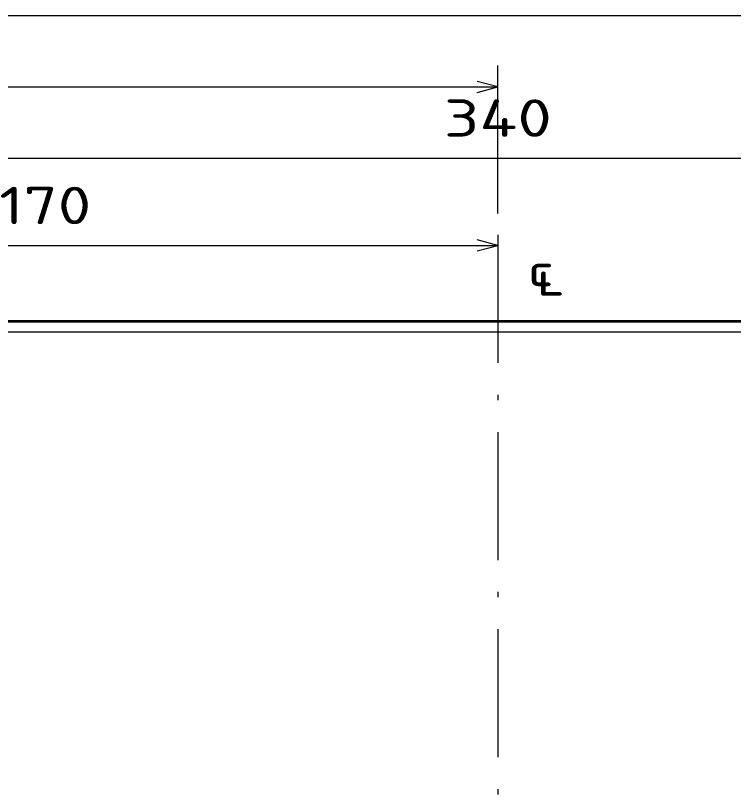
# Model space of a CAD drawing. Extents: x 23 to 587, y 4 to 413.
# Drawn here: x 182.1 to 249.5, y 200.3 to 273.6 of the extents above; entities that cross this region are included whole.
import ezdxf
from ezdxf.enums import TextEntityAlignment as Align

# ---------------------------------------------------------------- set-up
doc = ezdxf.new("R2010")
doc.units = 0
doc.linetypes.add('DASHDOT', pattern=[18.5, 12, -3, 0.5, -3])
doc.linetypes.add('DASHED', pattern=[15, 12, -3])
doc.layers.get('0').update_dxf_attribs({"lineweight": 13})
doc.styles.add('GDT', font='gdt.shx')
doc.styles.get("Standard").update_dxf_attribs({"font": 'isocp.shx'})

# ---------------------------------------------------------------- blocks, each defined once
blk = doc.blocks.new('BLOCK338')
at = {"color": 7, "lineweight": 13, "style": 'GDT'}
blk.add_text('q', height=7, dxfattribs=at).set_placement((250, 232.3), (255.13, 232.3), align=Align.FIT)
blk = doc.blocks.new('BLOCK339')
at = {"color": 7, "lineweight": 13}
blk.add_line((74.39, 241.03), (244.39, 241.03), dxfattribs=at)
blk.add_lwpolyline([(240.53, 239.99), (244.39, 241.03), (240.53, 242.06)], dxfattribs=at)
blk.add_text('170', height=7, dxfattribs=at).set_placement((150.74, 245.03), (168.04, 245.03), align=Align.FIT)
blk = doc.blocks.new('BLOCK340')
at = {"color": 7, "lineweight": 13}
blk.add_line((74.39, 257.43), (414.39, 257.43), dxfattribs=at)
blk.add_text('340', height=7, dxfattribs=at).set_placement((234.24, 261.43), (254.54, 261.43), align=Align.FIT)
blk = doc.blocks.new('BLOCK341')
at = {"color": 7, "lineweight": 13}
for p, q in [((244.39, 247.01), (244.39, 274.79)), ((-67.61, 270.79), (244.39, 270.79))]:
    blk.add_line(p, q, dxfattribs=at)
blk.add_lwpolyline([(240.53, 269.75), (244.39, 270.79), (240.53, 271.82)], dxfattribs=at)
blk = doc.blocks.new('BLOCK342')
at = {"color": 7, "lineweight": 13}
blk.add_line((-67.61, 284.15), (556.39, 284.15), dxfattribs=at)
blk = doc.blocks.new('BLOCK372')
at = {"color": 7, "lineweight": 35}
blk.add_line((-65.61, 226.8), (554.39, 226.8), dxfattribs=at)
at = {"color": 7, "linetype": 'DASHED', "lineweight": 13}
blk.add_line((-65.61, 224.8), (554.39, 224.8), dxfattribs=at)
at = {"color": 7, "lineweight": 13}
blk.add_line((-65.61, 224.8), (554.39, 224.8), dxfattribs=at)

msp = doc.modelspace()

# ---------------------------------------------------------------- linework, layer by layer
at = {"color": 7, "linetype": 'DASHDOT', "lineweight": 13}
msp.add_line((227.411, 252.978), (227.411, 138.112), dxfattribs=at)

# ---------------------------------------------------------------- block references
at = {"lineweight": 0, "xscale": 0.5, "yscale": 0.5, "zscale": 0.5}
for name in ['BLOCK342', 'BLOCK341', 'BLOCK340', 'BLOCK339', 'BLOCK338', 'BLOCK372']:
    msp.add_blockref(name, (105.216, 131.474), dxfattribs=at)

doc.saveas('drawing.dxf')
